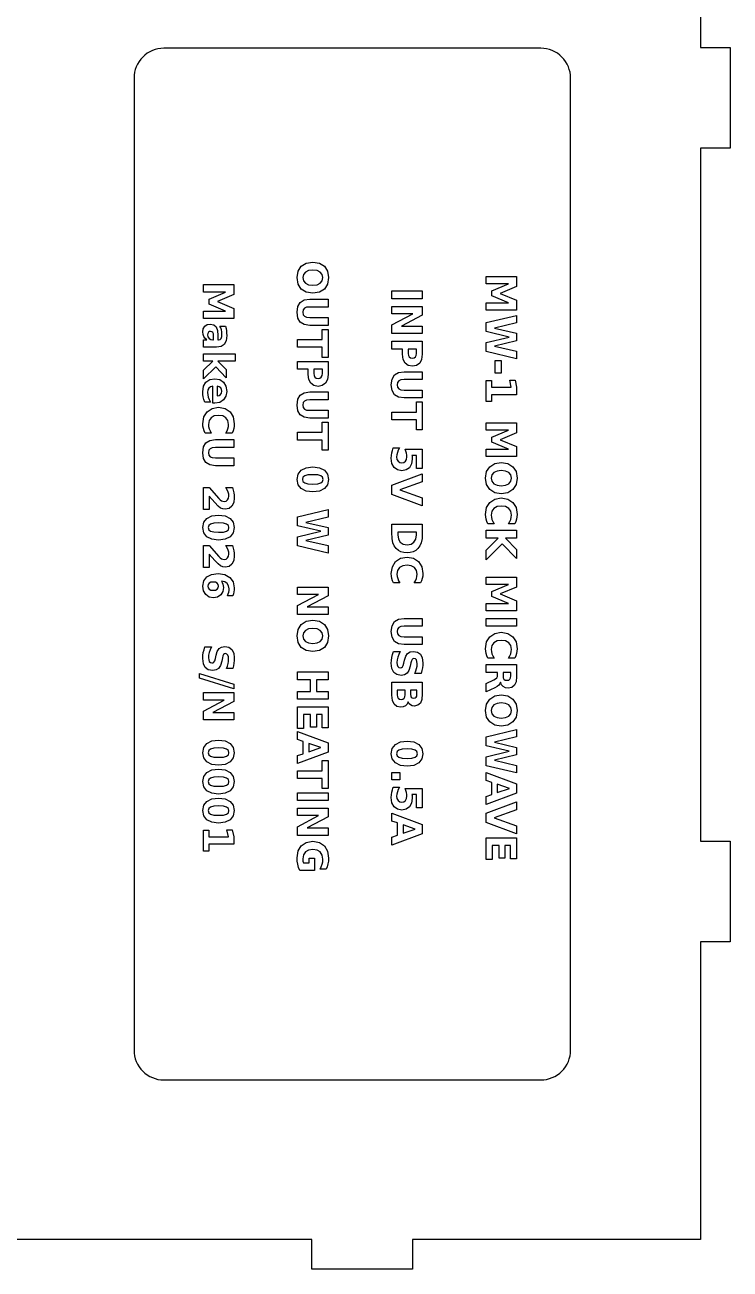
# Model space of a CAD drawing. Header units: millimetres. Extents: x 3 to 596, y 3 to 283.
# Drawn here: x 356 to 427.1, y 2.9 to 128.4 of the extents above; entities that cross this region are included whole.
import ezdxf

# ---------------------------------------------------------------- set-up
doc = ezdxf.new("R2010")
doc.units = ezdxf.units.MM
doc.layers.add('CUT', color=1, linetype='Continuous')
doc.layers.add('ENGRAVE', color=5, linetype='Continuous')

msp = doc.modelspace()

# ---------------------------------------------------------------- linework, layer by layer
at = {"layer": 'CUT'}
msp.add_lwpolyline([(424.075, 195.925), (424.075, 126.075), (427.075, 126.075), (427.075, 115.925), (424.075, 115.925), (424.075, 46.075), (427.075, 46.075), (427.075, 35.925), (424.075, 35.925), (424.075, 5.925), (395.075, 5.925), (395.075, 2.925), (384.925, 2.925), (384.925, 5.925), (325.075, 5.925)], dxfattribs=at)
at = {"layer": 'ENGRAVE'}
for points in [[(367, 123), (367, 25), (367.0144, 24.7059), (367.0576, 24.4147), (367.1292, 24.1291), (367.2284, 23.8519), (367.3542, 23.5858), (367.5056, 23.3333), (367.681, 23.0968), (367.8787, 22.8787), (368.0968, 22.681), (368.3333, 22.5056), (368.5858, 22.3542), (368.8519, 22.2284), (369.1291, 22.1292), (369.4147, 22.0576), (369.7059, 22.0144), (370, 22), (408, 22), (408.2941, 22.0144), (408.5853, 22.0576), (408.8709, 22.1292), (409.1481, 22.2284), (409.4142, 22.3542), (409.6667, 22.5056), (409.9032, 22.681), (410.1213, 22.8787), (410.319, 23.0968), (410.4944, 23.3333), (410.6458, 23.5858), (410.7716, 23.8519), (410.8708, 24.1291), (410.9424, 24.4147), (410.9856, 24.7059), (411, 25), (411, 123), (410.9856, 123.2941), (410.9424, 123.5853), (410.8708, 123.8709), (410.7716, 124.1481), (410.6458, 124.4142), (410.4944, 124.6667), (410.319, 124.9032), (410.1213, 125.1213), (409.9032, 125.319), (409.6667, 125.4944), (409.4142, 125.6458), (409.1481, 125.7716), (408.8709, 125.8708), (408.5853, 125.9424), (408.2941, 125.9856), (408, 126), (370, 126), (369.7059, 125.9856), (369.4147, 125.9424), (369.1291, 125.8708), (368.8519, 125.7716), (368.5858, 125.6458), (368.3333, 125.4944), (368.0968, 125.319), (367.8787, 125.1213), (367.681, 124.9032), (367.5056, 124.6667), (367.3542, 124.4142), (367.2284, 124.1481), (367.1292, 123.8709), (367.0576, 123.5853), (367.0144, 123.2941), (367, 123)], [(386.6052, 102.8809), (386.4995, 102.2227), (386.1826, 101.7246), (385.6799, 101.4106), (385.0158, 101.3059), (384.3534, 101.4106), (383.8509, 101.7246), (383.5339, 102.2227), (383.4283, 102.8809), (383.5339, 103.538), (383.8509, 104.0366), (384.3534, 104.3511), (385.0158, 104.4559), (385.6799, 104.3511), (386.1826, 104.0366), (386.4995, 103.538), (386.6052, 102.8809)], [(386.0329, 102.8809), (385.9663, 103.2013), (385.7665, 103.4407), (385.4456, 103.5898), (385.0158, 103.6395), (384.5877, 103.5898), (384.267, 103.4407), (384.0671, 103.2013), (384.0005, 102.8809), (384.0671, 102.559), (384.267, 102.3192), (384.5877, 102.17), (385.0158, 102.1203), (385.4456, 102.17), (385.7665, 102.3192), (385.9663, 102.559), (386.0329, 102.8809)], [(405.5501, 102.9967), (405.5501, 101.992), (403.9114, 101.2951), (405.5501, 100.5935), (405.5501, 99.5908), (402.488, 99.5908), (402.488, 100.337), (404.7278, 100.337), (403.0767, 101.0424), (403.0767, 101.5431), (404.7278, 102.2486), (402.488, 102.2486), (402.488, 102.9967), (405.5501, 102.9967)], [(377.0501, 102.1761), (377.0501, 101.1714), (375.4114, 100.4744), (377.0501, 99.7729), (377.0501, 98.7702), (373.988, 98.7702), (373.988, 99.5163), (376.2278, 99.5163), (374.5767, 100.2218), (374.5767, 100.7225), (376.2278, 101.428), (373.988, 101.428), (373.988, 102.1761), (377.0501, 102.1761)], [(386.5501, 100.7087), (386.5501, 99.9193), (384.7145, 99.9193), (384.3892, 99.8882), (384.1718, 99.7952), (384.0498, 99.632), (384.0091, 99.3903), (384.0498, 99.1472), (384.1718, 98.9834), (384.3892, 98.8904), (384.7145, 98.8594), (386.5501, 98.8594), (386.5501, 98.0699), (384.7145, 98.0699), (384.1472, 98.1515), (383.7459, 98.3961), (383.5077, 98.8074), (383.4283, 99.3903), (383.5077, 99.9719), (383.7459, 100.3832), (384.1472, 100.6273), (384.7145, 100.7087), (386.5501, 100.7087)], [(396.0501, 101.5474), (396.0501, 100.7579), (392.988, 100.7579), (392.988, 101.5474), (396.0501, 101.5474)], [(396.0501, 99.9849), (396.0501, 99.1035), (393.9501, 97.9899), (396.0501, 97.9899), (396.0501, 97.2411), (392.988, 97.2411), (392.988, 98.1231), (395.088, 99.2368), (392.988, 99.2368), (392.988, 99.9849), (396.0501, 99.9849)], [(375.2985, 95.8781), (373.988, 95.8781), (373.988, 96.6183), (374.3286, 96.6183), (374.1476, 96.7753), (374.0234, 96.951), (373.9521, 97.1555), (373.9283, 97.3999), (373.9803, 97.7233), (374.1363, 97.9794), (374.3758, 98.1462), (374.6771, 98.2018), (375.0273, 98.1324), (375.2697, 97.9243), (375.4114, 97.5669), (375.4587, 97.0514), (375.4587, 96.6183), (375.5158, 96.6183), (375.6669, 96.6528), (375.771, 96.7561), (375.8321, 96.9318), (375.8524, 97.1847), (375.8406, 97.4122), (375.8052, 97.6237), (375.7461, 97.8194), (375.6634, 98.001), (376.2232, 98.001), (376.2739, 97.7645), (376.3105, 97.5272), (376.3326, 97.2892), (376.34, 97.0514), (376.2788, 96.5164), (376.0952, 96.1543), (375.7737, 95.9471), (375.2985, 95.8781)], [(405.5501, 99.0776), (405.5501, 98.321), (403.3247, 97.792), (405.5501, 97.267), (405.5501, 96.5064), (403.3247, 95.9814), (405.5501, 95.4518), (405.5501, 94.7017), (402.488, 95.4236), (402.488, 96.3338), (404.8157, 96.8897), (402.488, 97.439), (402.488, 98.3498), (405.5501, 99.0776)], [(375.0216, 97.0002), (375.0021, 97.2016), (374.9435, 97.3461), (374.8474, 97.4327), (374.7138, 97.4616), (374.5896, 97.4383), (374.4953, 97.3684), (374.4362, 97.2565), (374.4165, 97.1085), (374.4536, 96.9181), (374.5648, 96.7601), (374.7325, 96.6538), (374.9376, 96.6183), (375.0216, 96.6183), (375.0216, 97.0002)], [(386.5501, 97.6637), (386.5501, 94.8418), (385.9529, 94.8418), (385.9529, 95.8571), (383.488, 95.8571), (383.488, 96.6465), (385.9529, 96.6465), (385.9529, 97.6637), (386.5501, 97.6637)], [(396.0501, 96.47), (396.0501, 95.1601), (395.9851, 94.6435), (395.7902, 94.263), (395.4758, 94.0283), (395.0512, 93.95), (394.6247, 94.0283), (394.3097, 94.263), (394.1153, 94.6435), (394.0505, 95.1601), (394.0505, 95.6805), (392.988, 95.6805), (392.988, 96.47), (396.0501, 96.47)], [(395.4778, 95.6805), (394.6227, 95.6805), (394.6227, 95.2441), (394.6506, 95.0405), (394.7343, 94.8891), (394.8693, 94.7951), (395.0512, 94.7638), (395.2325, 94.7951), (395.3669, 94.8891), (395.4501, 95.0405), (395.4778, 95.2441), (395.4778, 95.6805)], [(377.1793, 95.1949), (377.1793, 94.4612), (375.4423, 94.4612), (376.2849, 93.616), (376.2849, 92.7628), (375.2309, 93.885), (373.988, 92.6749), (373.988, 93.5648), (374.9455, 94.4612), (373.988, 94.4612), (373.988, 95.1949), (377.1793, 95.1949)], [(386.5501, 94.433), (386.5501, 93.1231), (386.4851, 92.6065), (386.2902, 92.226), (385.9758, 91.9913), (385.5512, 91.913), (385.1247, 91.9913), (384.8097, 92.226), (384.6153, 92.6065), (384.5505, 93.1231), (384.5505, 93.6435), (383.488, 93.6435), (383.488, 94.433), (386.5501, 94.433)], [(403.9954, 94.5311), (403.9954, 93.2435), (403.3989, 93.2435), (403.3989, 94.5311), (403.9954, 94.5311)], [(385.9778, 93.6435), (385.1227, 93.6435), (385.1227, 93.2071), (385.1506, 93.0035), (385.2343, 92.8521), (385.3693, 92.7581), (385.5512, 92.7267), (385.7325, 92.7581), (385.8669, 92.8521), (385.9501, 93.0035), (385.9778, 93.2071), (385.9778, 93.6435)], [(396.0501, 93.3915), (396.0501, 92.6021), (394.2145, 92.6021), (393.8892, 92.5711), (393.6718, 92.478), (393.5498, 92.3148), (393.5091, 92.0731), (393.5498, 91.83), (393.6718, 91.6662), (393.8892, 91.5732), (394.2145, 91.5422), (396.0501, 91.5422), (396.0501, 90.7527), (394.2145, 90.7527), (393.6472, 90.8343), (393.2459, 91.0789), (393.0077, 91.4902), (392.9283, 92.0731), (393.0077, 92.6547), (393.2459, 93.066), (393.6472, 93.3102), (394.2145, 93.3915), (396.0501, 93.3915)], [(375.1423, 90.2225), (374.9337, 90.2225), (374.9337, 91.9386), (374.7074, 91.8789), (374.5458, 91.7522), (374.4489, 91.5604), (374.4165, 91.3053), (374.4338, 91.0709), (374.4854, 90.8308), (374.5719, 90.5841), (374.6935, 90.3308), (374.1278, 90.3308), (374.0413, 90.5913), (373.9788, 90.8518), (373.9409, 91.1124), (373.9283, 91.3729), (374.0075, 91.9269), (374.2452, 92.3422), (374.626, 92.6011), (375.1345, 92.6874), (375.6362, 92.6026), (376.0178, 92.3481), (376.2594, 91.9448), (376.34, 91.4136), (376.2585, 90.9263), (376.0138, 90.5473), (375.6332, 90.3037), (375.1423, 90.2225)], [(375.3865, 90.9772), (375.5755, 91.0077), (375.7238, 91.0992), (375.8202, 91.24), (375.8524, 91.4182), (375.8224, 91.6115), (375.7323, 91.7647), (375.5858, 91.8728), (375.3865, 91.9307), (375.3865, 90.9772)], [(403.0333, 92.5236), (403.0333, 91.826), (405.0126, 91.826), (404.8649, 92.542), (405.4024, 92.542), (405.5501, 91.8306), (405.5501, 91.0799), (403.0333, 91.0799), (403.0333, 90.3823), (402.488, 90.3823), (402.488, 92.5236), (403.0333, 92.5236)], [(386.5501, 91.3545), (386.5501, 90.5651), (384.7145, 90.5651), (384.3892, 90.5341), (384.1718, 90.441), (384.0498, 90.2778), (384.0091, 90.0361), (384.0498, 89.793), (384.1718, 89.6293), (384.3892, 89.5362), (384.7145, 89.5052), (386.5501, 89.5052), (386.5501, 88.7158), (384.7145, 88.7158), (384.1472, 88.7973), (383.7459, 89.0419), (383.5077, 89.4532), (383.4283, 90.0361), (383.5077, 90.6177), (383.7459, 91.029), (384.1472, 91.2732), (384.7145, 91.3545), (386.5501, 91.3545)], [(396.0501, 90.3465), (396.0501, 87.5247), (395.4529, 87.5247), (395.4529, 88.5399), (392.988, 88.5399), (392.988, 89.3293), (395.4529, 89.3293), (395.4529, 90.3465), (396.0501, 90.3465)], [(374.156, 87.2051), (374.0571, 87.4274), (373.986, 87.6585), (373.9427, 87.8994), (373.9283, 88.1507), (374.0353, 88.8363), (374.3562, 89.3628), (374.86, 89.698), (375.5158, 89.8097), (376.1733, 89.698), (376.6773, 89.3628), (376.9982, 88.8363), (377.1052, 88.1507), (377.0908, 87.8994), (377.0474, 87.6585), (376.9764, 87.4274), (376.8775, 87.2051), (376.2442, 87.2051), (376.3738, 87.4233), (376.4634, 87.6382), (376.5155, 87.857), (376.5329, 88.0871), (376.4652, 88.4646), (376.2619, 88.7518), (375.9402, 88.933), (375.5158, 88.9933), (375.0926, 88.933), (374.7709, 88.7518), (374.5681, 88.4646), (374.5005, 88.0871), (374.5179, 87.857), (374.5701, 87.6382), (374.6602, 87.4233), (374.7899, 87.2051), (374.156, 87.2051)], [(386.5501, 88.3095), (386.5501, 85.4877), (385.9529, 85.4877), (385.9529, 86.5029), (383.488, 86.5029), (383.488, 87.2923), (385.9529, 87.2923), (385.9529, 88.3095), (386.5501, 88.3095)], [(405.5501, 88.2455), (405.5501, 87.2408), (403.9114, 86.5439), (405.5501, 85.8424), (405.5501, 84.8396), (402.488, 84.8396), (402.488, 85.5858), (404.7278, 85.5858), (403.0767, 86.2912), (403.0767, 86.792), (404.7278, 87.4974), (402.488, 87.4974), (402.488, 88.2455), (405.5501, 88.2455)], [(377.0501, 86.5508), (377.0501, 85.7613), (375.2145, 85.7613), (374.8892, 85.7303), (374.6718, 85.6373), (374.5498, 85.474), (374.5091, 85.2324), (374.5498, 84.9892), (374.6718, 84.8255), (374.8892, 84.7325), (375.2145, 84.7015), (377.0501, 84.7015), (377.0501, 83.912), (375.2145, 83.912), (374.6472, 83.9935), (374.2459, 84.2382), (374.0077, 84.6495), (373.9283, 85.2324), (374.0077, 85.814), (374.2459, 86.2253), (374.6472, 86.4694), (375.2145, 86.5508), (377.0501, 86.5508)], [(396.0501, 85.5946), (396.0501, 83.6318), (395.4693, 83.6318), (395.4693, 84.9646), (394.9955, 84.9646), (395.0175, 84.8744), (395.0335, 84.7835), (395.0439, 84.6905), (395.0473, 84.5938), (394.9773, 84.0961), (394.7671, 83.7223), (394.4319, 83.4886), (393.9868, 83.4106), (393.5443, 83.4954), (393.2092, 83.7499), (392.9985, 84.1551), (392.9283, 84.6923), (392.9409, 84.9515), (392.9788, 85.2081), (393.0423, 85.4626), (393.1317, 85.7154), (393.7532, 85.7154), (393.6274, 85.4717), (393.5373, 85.2409), (393.4836, 85.0227), (393.4658, 84.817), (393.5009, 84.5607), (393.6062, 84.3655), (393.7716, 84.2414), (393.9868, 84.2001), (394.2032, 84.2414), (394.3681, 84.3655), (394.4729, 84.5607), (394.5079, 84.817), (394.4967, 84.9932), (394.4633, 85.1805), (394.4073, 85.3802), (394.3274, 85.5946), (396.0501, 85.5946)], [(405.6052, 82.6674), (405.4995, 82.0092), (405.1826, 81.5111), (404.6799, 81.1971), (404.0158, 81.0924), (403.3534, 81.1971), (402.8509, 81.5111), (402.5339, 82.0092), (402.4283, 82.6674), (402.5339, 83.3245), (402.8509, 83.8231), (403.3534, 84.1376), (404.0158, 84.2424), (404.6799, 84.1376), (405.1826, 83.8231), (405.4995, 83.3245), (405.6052, 82.6674)], [(385.0158, 81.2811), (384.3419, 81.3631), (383.8417, 81.6092), (383.5316, 82.0061), (383.4283, 82.5404), (383.5316, 83.0763), (383.8417, 83.4736), (384.3419, 83.7197), (385.0158, 83.8017), (385.6914, 83.7197), (386.1918, 83.4736), (386.5018, 83.0763), (386.6052, 82.5404), (386.5018, 82.0061), (386.1918, 81.6092), (385.6914, 81.3631), (385.0158, 81.2811)], [(385.0223, 82.0706), (385.5115, 82.0975), (385.8308, 82.1782), (386.007, 82.3226), (386.0657, 82.5404), (386.007, 82.7581), (385.8308, 82.9033), (385.5115, 82.985), (385.0223, 83.0123), (384.5272, 82.985), (384.2033, 82.9033), (384.0251, 82.7581), (383.9658, 82.5404), (384.0251, 82.3239), (384.2033, 82.1795), (384.5272, 82.0978), (385.0223, 82.0706)], [(396.0501, 83.0969), (396.0501, 82.3029), (393.7899, 81.4911), (396.0501, 80.6806), (396.0501, 79.8872), (392.988, 81.0212), (392.988, 81.9629), (396.0501, 83.0969)], [(405.0329, 82.6674), (404.9663, 82.9878), (404.7665, 83.2272), (404.4456, 83.3763), (404.0158, 83.426), (403.5877, 83.3763), (403.267, 83.2272), (403.0671, 82.9878), (403.0005, 82.6674), (403.0671, 82.3455), (403.267, 82.1057), (403.5877, 81.9565), (404.0158, 81.9068), (404.4456, 81.9565), (404.7665, 82.1057), (404.9663, 82.3455), (405.0329, 82.6674)], [(374.5681, 80.8539), (374.5681, 79.5066), (373.988, 79.5066), (373.988, 81.7319), (374.5681, 81.7319), (375.5551, 80.6143), (375.6888, 80.4837), (375.8196, 80.3925), (375.9513, 80.3389), (376.088, 80.321), (376.2822, 80.3571), (376.4345, 80.4654), (376.5329, 80.6337), (376.5657, 80.8499), (376.5461, 81.0432), (376.487, 81.2542), (376.3889, 81.4811), (376.2521, 81.7234), (376.9247, 81.7234), (377.0022, 81.4584), (377.0586, 81.1964), (377.0935, 80.9385), (377.1052, 80.6859), (377.0446, 80.1973), (376.863, 79.8314), (376.5736, 79.6031), (376.1884, 79.5269), (375.9467, 79.5593), (375.7218, 79.6562), (375.469, 79.8567), (375.1423, 80.1996), (374.5681, 80.8539)], [(402.656, 78.0671), (402.5571, 78.2894), (402.486, 78.5206), (402.4427, 78.7614), (402.4283, 79.0128), (402.5353, 79.6984), (402.8562, 80.2249), (403.36, 80.56), (404.0158, 80.6718), (404.6733, 80.56), (405.1773, 80.2249), (405.4982, 79.6984), (405.6052, 79.0128), (405.5908, 78.7614), (405.5474, 78.5206), (405.4764, 78.2894), (405.3775, 78.0671), (404.7442, 78.0671), (404.8738, 78.2853), (404.9634, 78.5002), (405.0155, 78.7191), (405.0329, 78.9491), (404.9652, 79.3266), (404.7619, 79.6139), (404.4402, 79.795), (404.0158, 79.8554), (403.5926, 79.795), (403.2709, 79.6139), (403.0681, 79.3266), (403.0005, 78.9491), (403.0179, 78.7191), (403.0701, 78.5002), (403.1602, 78.2853), (403.2899, 78.0671), (402.656, 78.0671)], [(386.5501, 79.4928), (386.5501, 78.7362), (384.3247, 78.2072), (386.5501, 77.6822), (386.5501, 76.9216), (384.3247, 76.3966), (386.5501, 75.867), (386.5501, 75.1169), (383.488, 75.8388), (383.488, 76.749), (385.8157, 77.3049), (383.488, 77.8542), (383.488, 78.765), (386.5501, 79.4928)], [(375.5158, 76.4203), (374.8419, 76.5023), (374.3417, 76.7484), (374.0316, 77.1452), (373.9283, 77.6796), (374.0316, 78.2154), (374.3417, 78.6128), (374.8419, 78.8589), (375.5158, 78.9409), (376.1914, 78.8589), (376.6918, 78.6128), (377.0018, 78.2154), (377.1052, 77.6796), (377.0018, 77.1452), (376.6918, 76.7484), (376.1914, 76.5023), (375.5158, 76.4203)], [(375.5223, 77.2097), (376.0115, 77.2366), (376.3308, 77.3173), (376.507, 77.4617), (376.5657, 77.6796), (376.507, 77.8973), (376.3308, 78.0425), (376.0115, 78.1242), (375.5223, 78.1514), (375.0272, 78.1242), (374.7033, 78.0425), (374.5251, 77.8973), (374.4658, 77.6796), (374.5251, 77.463), (374.7033, 77.3187), (375.0272, 77.237), (375.5223, 77.2097)], [(396.0501, 78.0189), (396.0501, 77.1868), (396.0251, 76.5782), (395.9503, 76.1479), (395.8164, 75.8309), (395.613, 75.5625), (395.3897, 75.375), (395.1346, 75.2429), (394.8463, 75.1642), (394.5223, 75.1379), (394.194, 75.1642), (393.9035, 75.2429), (393.648, 75.375), (393.4251, 75.5625), (393.2215, 75.8332), (393.0871, 76.1532), (393.0128, 76.5838), (392.988, 77.1868), (392.988, 78.0189), (396.0501, 78.0189)], [(395.4529, 77.2294), (393.5845, 77.2294), (393.5845, 76.9466), (393.6446, 76.52), (393.8247, 76.2076), (394.1192, 76.0157), (394.5223, 75.9517), (394.9228, 76.0153), (395.2147, 76.2063), (395.3933, 76.5184), (395.4529, 76.9466), (395.4529, 77.2294)], [(405.5501, 77.4128), (405.5501, 76.6234), (404.4325, 76.6234), (405.5501, 75.4854), (405.5501, 74.5686), (404.0997, 76.0432), (402.488, 74.417), (402.488, 75.4054), (403.6942, 76.6234), (402.488, 76.6234), (402.488, 77.4128), (405.5501, 77.4128)], [(374.5681, 75.0093), (374.5681, 73.662), (373.988, 73.662), (373.988, 75.8874), (374.5681, 75.8874), (375.5551, 74.7698), (375.6888, 74.6392), (375.8196, 74.548), (375.9513, 74.4943), (376.088, 74.4764), (376.2822, 74.5125), (376.4345, 74.6208), (376.5329, 74.7891), (376.5657, 75.0054), (376.5461, 75.1986), (376.487, 75.4096), (376.3889, 75.6365), (376.2521, 75.8788), (376.9247, 75.8788), (377.0022, 75.6139), (377.0586, 75.3519), (377.0935, 75.094), (377.1052, 74.8413), (377.0446, 74.3527), (376.863, 73.9869), (376.5736, 73.7585), (376.1884, 73.6824), (375.9467, 73.7147), (375.7218, 73.8117), (375.469, 74.0121), (375.1423, 74.355), (374.5681, 75.0093)], [(393.156, 72.1041), (393.0571, 72.3264), (392.986, 72.5576), (392.9427, 72.7984), (392.9283, 73.0498), (393.0353, 73.7354), (393.3562, 74.2618), (393.86, 74.597), (394.5158, 74.7088), (395.1733, 74.597), (395.6773, 74.2618), (395.9982, 73.7354), (396.1052, 73.0498), (396.0908, 72.7984), (396.0474, 72.5576), (395.9764, 72.3264), (395.8775, 72.1041), (395.2442, 72.1041), (395.3738, 72.3223), (395.4634, 72.5372), (395.5155, 72.7561), (395.5329, 72.9861), (395.4652, 73.3636), (395.2619, 73.6509), (394.9402, 73.832), (394.5158, 73.8924), (394.0926, 73.832), (393.7709, 73.6509), (393.5681, 73.3636), (393.5005, 72.9861), (393.5179, 72.7561), (393.5701, 72.5372), (393.6602, 72.3223), (393.7899, 72.1041), (393.156, 72.1041)], [(376.97, 70.8014), (376.4037, 70.8014), (376.484, 70.9908), (376.5402, 71.1689), (376.5731, 71.3389), (376.5841, 71.5049), (376.5351, 71.8185), (376.3879, 72.0542), (376.1449, 72.2101), (375.8071, 72.2839), (375.8949, 72.1431), (375.9574, 71.9912), (375.9953, 71.8258), (376.0079, 71.646), (375.9392, 71.2221), (375.733, 70.8887), (375.416, 70.6726), (375.0137, 70.6006), (374.5704, 70.6812), (374.2249, 70.9228), (374.0024, 71.2994), (373.9283, 71.7858), (374.029, 72.3151), (374.3312, 72.7098), (374.819, 72.9549), (375.4751, 73.0366), (376.1525, 72.941), (376.6675, 72.654), (376.9928, 72.2006), (377.1012, 71.6053), (377.093, 71.3971), (377.0684, 71.1952), (377.0274, 70.9973), (376.97, 70.8014)], [(375.4993, 71.7773), (375.4657, 71.9587), (375.3648, 72.0883), (375.1971, 72.1661), (374.9619, 72.192), (374.7269, 72.1661), (374.5589, 72.0883), (374.4585, 71.9587), (374.4251, 71.7773), (374.4585, 71.5948), (374.5589, 71.4649), (374.7269, 71.3871), (374.9619, 71.3612), (375.1971, 71.3871), (375.3648, 71.4649), (375.4657, 71.5948), (375.4993, 71.7773)], [(386.5501, 71.6756), (386.5501, 70.7942), (384.4501, 69.6806), (386.5501, 69.6806), (386.5501, 68.9318), (383.488, 68.9318), (383.488, 69.8138), (385.588, 70.9274), (383.488, 70.9274), (383.488, 71.6756), (386.5501, 71.6756)], [(405.5501, 72.6964), (405.5501, 71.6916), (403.9114, 70.9947), (405.5501, 70.2932), (405.5501, 69.2904), (402.488, 69.2904), (402.488, 70.0366), (404.7278, 70.0366), (403.0767, 70.742), (403.0767, 71.2428), (404.7278, 71.9482), (402.488, 71.9482), (402.488, 72.6964), (405.5501, 72.6964)], [(386.6052, 66.7622), (386.4995, 66.104), (386.1826, 65.6059), (385.6799, 65.2919), (385.0158, 65.1872), (384.3534, 65.2919), (383.8509, 65.6059), (383.5339, 66.104), (383.4283, 66.7622), (383.5339, 67.4193), (383.8509, 67.9179), (384.3534, 68.2324), (385.0158, 68.3372), (385.6799, 68.2324), (386.1826, 67.9179), (386.4995, 67.4193), (386.6052, 66.7622)], [(396.0501, 68.5256), (396.0501, 67.7361), (394.2145, 67.7361), (393.8892, 67.7051), (393.6718, 67.6121), (393.5498, 67.4488), (393.5091, 67.2072), (393.5498, 66.964), (393.6718, 66.8003), (393.8892, 66.7073), (394.2145, 66.6762), (396.0501, 66.6762), (396.0501, 65.8868), (394.2145, 65.8868), (393.6472, 65.9683), (393.2459, 66.2129), (393.0077, 66.6242), (392.9283, 67.2072), (393.0077, 67.7888), (393.2459, 68.2001), (393.6472, 68.4442), (394.2145, 68.5256), (396.0501, 68.5256)], [(405.5501, 68.5167), (405.5501, 67.7272), (402.488, 67.7272), (402.488, 68.5167), (405.5501, 68.5167)], [(386.0329, 66.7622), (385.9663, 67.0826), (385.7665, 67.322), (385.4456, 67.4711), (385.0158, 67.5208), (384.5877, 67.4711), (384.267, 67.322), (384.0671, 67.0826), (384.0005, 66.7622), (384.0671, 66.4403), (384.267, 66.2005), (384.5877, 66.0513), (385.0158, 66.0016), (385.4456, 66.0513), (385.7665, 66.2005), (385.9663, 66.4403), (386.0329, 66.7622)], [(402.656, 64.526), (402.5571, 64.7484), (402.486, 64.9795), (402.4427, 65.2204), (402.4283, 65.4717), (402.5353, 66.1573), (402.8562, 66.6838), (403.36, 67.019), (404.0158, 67.1307), (404.6733, 67.019), (405.1773, 66.6838), (405.4982, 66.1573), (405.6052, 65.4717), (405.5908, 65.2204), (405.5474, 64.9795), (405.4764, 64.7484), (405.3775, 64.526), (404.7442, 64.526), (404.8738, 64.7442), (404.9634, 64.9592), (405.0155, 65.178), (405.0329, 65.408), (404.9652, 65.7856), (404.7619, 66.0728), (404.4402, 66.254), (404.0158, 66.3143), (403.5926, 66.254), (403.2709, 66.0728), (403.0681, 65.7856), (403.0005, 65.408), (403.0179, 65.178), (403.0701, 64.9592), (403.1602, 64.7442), (403.2899, 64.526), (402.656, 64.526)], [(376.9536, 63.4724), (376.3052, 63.4724), (376.4041, 63.7215), (376.4752, 63.9646), (376.5185, 64.1976), (376.5329, 64.4174), (376.5134, 64.6635), (376.4548, 64.8361), (376.3558, 64.9375), (376.2133, 64.9713), (376.1036, 64.9485), (376.0211, 64.8801), (375.9576, 64.7516), (375.9036, 64.5487), (375.836, 64.2127), (375.7064, 63.776), (375.5236, 63.4869), (375.2706, 63.3249), (374.9291, 63.271), (374.4877, 63.3461), (374.1757, 63.5715), (373.9901, 63.9513), (373.9283, 64.4896), (373.9422, 64.781), (373.9841, 65.0737), (374.0526, 65.367), (374.1481, 65.6604), (374.8142, 65.6604), (374.6777, 65.372), (374.5793, 65.0934), (374.5202, 64.8245), (374.5005, 64.5651), (374.522, 64.3369), (374.5865, 64.1694), (374.6915, 64.0665), (374.8333, 64.0322), (374.9601, 64.0555), (375.0544, 64.1254), (375.1284, 64.265), (375.1942, 64.4975), (375.2618, 64.8033), (375.3894, 65.201), (375.5755, 65.4753), (375.8281, 65.6343), (376.1556, 65.6873), (376.5602, 65.6135), (376.8591, 65.392), (377.0437, 65.032), (377.1052, 64.5428), (377.0957, 64.2867), (377.0671, 64.0237), (377.0197, 63.7527), (376.9536, 63.4724)], [(395.9536, 62.9848), (395.3052, 62.9848), (395.4041, 63.2339), (395.4752, 63.477), (395.5185, 63.71), (395.5329, 63.9298), (395.5134, 64.1759), (395.4548, 64.3485), (395.3558, 64.4499), (395.2133, 64.4837), (395.1036, 64.4609), (395.0211, 64.3925), (394.9576, 64.264), (394.9036, 64.0611), (394.836, 63.7251), (394.7064, 63.2884), (394.5236, 62.9993), (394.2706, 62.8374), (393.9291, 62.7834), (393.4877, 62.8585), (393.1757, 63.0839), (392.9901, 63.4637), (392.9283, 64.002), (392.9422, 64.2934), (392.9841, 64.5861), (393.0526, 64.8794), (393.1481, 65.1728), (393.8142, 65.1728), (393.6777, 64.8844), (393.5793, 64.6058), (393.5202, 64.3369), (393.5005, 64.0775), (393.522, 63.8493), (393.5865, 63.6818), (393.6915, 63.5789), (393.8333, 63.5446), (393.9601, 63.5679), (394.0544, 63.6378), (394.1284, 63.7774), (394.1942, 64.0099), (394.2618, 64.3157), (394.3894, 64.7134), (394.5755, 64.9877), (394.8281, 65.1467), (395.1556, 65.1997), (395.5602, 65.1259), (395.8591, 64.9044), (396.0437, 64.5444), (396.1052, 64.0552), (396.0957, 63.7991), (396.0671, 63.5361), (396.0197, 63.2651), (395.9536, 62.9848)], [(377.0501, 61.885), (377.0501, 61.4295), (373.5982, 62.5104), (373.5982, 62.9638), (377.0501, 61.885)], [(386.5501, 63.1279), (386.5501, 62.3384), (385.3832, 62.3384), (385.3832, 61.1736), (386.5501, 61.1736), (386.5501, 60.3841), (383.488, 60.3841), (383.488, 61.1736), (384.7861, 61.1736), (384.7861, 62.3384), (383.488, 62.3384), (383.488, 63.1279), (386.5501, 63.1279)], [(403.6469, 63.0823), (402.488, 63.0823), (402.488, 63.8718), (405.5501, 63.8718), (405.5501, 62.6662), (405.4992, 62.1421), (405.3466, 61.7796), (405.0848, 61.568), (404.7048, 61.4975), (404.4287, 61.5342), (404.2067, 61.6445), (404.0374, 61.828), (403.9193, 62.0861), (403.8591, 61.9325), (403.7519, 61.796), (403.5884, 61.6668), (403.3575, 61.5362), (402.488, 61.1076), (402.488, 61.9483), (403.2486, 62.3217), (403.4419, 62.4354), (403.5623, 62.5507), (403.6258, 62.6856), (403.6469, 62.8592), (403.6469, 63.0823)], [(404.1923, 62.7502), (404.2152, 62.5373), (404.2842, 62.3945), (404.4064, 62.3138), (404.588, 62.2869), (404.7675, 62.3138), (404.8872, 62.3945), (404.9552, 62.5373), (404.9778, 62.7502), (404.9778, 63.0823), (404.1923, 63.0823), (404.1923, 62.7502)], [(394.6267, 60.1033), (394.5213, 59.878), (394.3537, 59.7102), (394.1323, 59.6053), (393.8661, 59.5704), (393.4794, 59.6452), (393.2052, 59.8696), (393.0423, 60.247), (392.988, 60.7805), (392.988, 62.0904), (396.0501, 62.0904), (396.0501, 60.9052), (396.0018, 60.3553), (395.8571, 59.9812), (395.6063, 59.7666), (395.2396, 59.6951), (395.033, 59.7213), (394.8596, 59.8001), (394.723, 59.928), (394.6267, 60.1033)], [(377.0501, 61.0437), (377.0501, 60.1623), (374.9501, 59.0487), (377.0501, 59.0487), (377.0501, 58.2999), (373.988, 58.2999), (373.988, 59.1819), (376.088, 60.2955), (373.988, 60.2955), (373.988, 61.0437), (377.0501, 61.0437)], [(393.5255, 60.8376), (393.5506, 60.6294), (393.6259, 60.4799), (393.7519, 60.3899), (393.9291, 60.3598), (394.1035, 60.3895), (394.2277, 60.4786), (394.3025, 60.6278), (394.3274, 60.8376), (394.3274, 61.3009), (393.5255, 61.3009), (393.5255, 60.8376)], [(394.8642, 60.8645), (394.8847, 60.7003), (394.9463, 60.5817), (395.0478, 60.5093), (395.1884, 60.4852), (395.3277, 60.5093), (395.4293, 60.5817), (395.4918, 60.7003), (395.5126, 60.8645), (395.5126, 61.3009), (394.8642, 61.3009), (394.8642, 60.8645)], [(405.6052, 59.2393), (405.4995, 58.5811), (405.1826, 58.083), (404.6799, 57.769), (404.0158, 57.6643), (403.3534, 57.769), (402.8509, 58.083), (402.5339, 58.5811), (402.4283, 59.2393), (402.5339, 59.8964), (402.8509, 60.395), (403.3534, 60.7095), (404.0158, 60.8143), (404.6799, 60.7095), (405.1826, 60.395), (405.4995, 59.8964), (405.6052, 59.2393)], [(386.5501, 59.613), (386.5501, 57.4828), (385.9529, 57.4828), (385.9529, 58.8236), (385.3832, 58.8236), (385.3832, 57.5623), (384.7861, 57.5623), (384.7861, 58.8236), (384.0845, 58.8236), (384.0845, 57.4376), (383.488, 57.4376), (383.488, 59.613), (386.5501, 59.613)], [(405.0329, 59.2393), (404.9663, 59.5597), (404.7665, 59.7991), (404.4456, 59.9482), (404.0158, 59.9979), (403.5877, 59.9482), (403.267, 59.7991), (403.0671, 59.5597), (403.0005, 59.2393), (403.0671, 58.9174), (403.267, 58.6775), (403.5877, 58.5284), (404.0158, 58.4787), (404.4456, 58.5284), (404.7665, 58.6775), (404.9663, 58.9174), (405.0329, 59.2393)], [(384.0458, 54.8861), (384.0458, 56.1205), (383.488, 56.3154), (383.488, 57.1094), (386.5501, 55.9754), (386.5501, 55.0337), (383.488, 53.8997), (383.488, 54.6931), (384.0458, 54.8861)], [(405.5501, 57.3276), (405.5501, 56.571), (403.3247, 56.042), (405.5501, 55.517), (405.5501, 54.7565), (403.3247, 54.2315), (405.5501, 53.7019), (405.5501, 52.9518), (402.488, 53.6736), (402.488, 54.5839), (404.8157, 55.1397), (402.488, 55.689), (402.488, 56.5999), (405.5501, 57.3276)], [(375.5158, 53.7311), (374.8419, 53.8131), (374.3417, 54.0592), (374.0316, 54.4561), (373.9283, 54.9904), (374.0316, 55.5262), (374.3417, 55.9236), (374.8419, 56.1697), (375.5158, 56.2517), (376.1914, 56.1697), (376.6918, 55.9236), (377.0018, 55.5262), (377.1052, 54.9904), (377.0018, 54.4561), (376.6918, 54.0592), (376.1914, 53.8131), (375.5158, 53.7311)], [(375.5223, 54.5205), (376.0115, 54.5474), (376.3308, 54.6282), (376.507, 54.7725), (376.5657, 54.9904), (376.507, 55.2081), (376.3308, 55.3533), (376.0115, 55.435), (375.5223, 55.4622), (375.0272, 55.435), (374.7033, 55.3533), (374.5251, 55.2081), (374.4658, 54.9904), (374.5251, 54.7738), (374.7033, 54.6295), (375.0272, 54.5478), (375.5223, 54.5205)], [(384.6141, 55.9236), (384.6141, 55.0849), (385.8321, 55.5036), (384.6141, 55.9236)], [(394.5158, 53.6293), (393.8419, 53.7114), (393.3417, 53.9575), (393.0316, 54.3543), (392.9283, 54.8887), (393.0316, 55.4245), (393.3417, 55.8219), (393.8419, 56.068), (394.5158, 56.15), (395.1914, 56.068), (395.6918, 55.8219), (396.0018, 55.4245), (396.1052, 54.8887), (396.0018, 54.3543), (395.6918, 53.9575), (395.1914, 53.7114), (394.5158, 53.6293)], [(394.5223, 54.4188), (395.0115, 54.4457), (395.3308, 54.5264), (395.507, 54.6708), (395.5657, 54.8887), (395.507, 55.1064), (395.3308, 55.2516), (395.0115, 55.3333), (394.5223, 55.3605), (394.0272, 55.3333), (393.7033, 55.2516), (393.5251, 55.1064), (393.4658, 54.8887), (393.5251, 54.6721), (393.7033, 54.5277), (394.0272, 54.446), (394.5223, 54.4188)], [(386.5501, 54.1852), (386.5501, 51.3633), (385.9529, 51.3633), (385.9529, 52.3785), (383.488, 52.3785), (383.488, 53.168), (385.9529, 53.168), (385.9529, 54.1852), (386.5501, 54.1852)], [(375.5158, 50.8088), (374.8419, 50.8908), (374.3417, 51.1369), (374.0316, 51.5338), (373.9283, 52.0681), (374.0316, 52.604), (374.3417, 53.0013), (374.8419, 53.2474), (375.5158, 53.3294), (376.1914, 53.2474), (376.6918, 53.0013), (377.0018, 52.604), (377.1052, 52.0681), (377.0018, 51.5338), (376.6918, 51.1369), (376.1914, 50.8908), (375.5158, 50.8088)], [(393.7814, 53), (393.7814, 52.2617), (392.988, 52.2617), (392.988, 53), (393.7814, 53)], [(403.0458, 50.7651), (403.0458, 51.9995), (402.488, 52.1945), (402.488, 52.9885), (405.5501, 51.8545), (405.5501, 50.9128), (402.488, 49.7788), (402.488, 50.5722), (403.0458, 50.7651)], [(375.5223, 51.5983), (376.0115, 51.6252), (376.3308, 51.7059), (376.507, 51.8503), (376.5657, 52.0681), (376.507, 52.2858), (376.3308, 52.431), (376.0115, 52.5127), (375.5223, 52.54), (375.0272, 52.5127), (374.7033, 52.431), (374.5251, 52.2858), (374.4658, 52.0681), (374.5251, 51.8516), (374.7033, 51.7072), (375.0272, 51.6255), (375.5223, 51.5983)], [(396.0501, 51.3882), (396.0501, 49.4254), (395.4693, 49.4254), (395.4693, 50.7583), (394.9955, 50.7583), (395.0175, 50.668), (395.0335, 50.5771), (395.0439, 50.4841), (395.0473, 50.3875), (394.9773, 49.8897), (394.7671, 49.516), (394.4319, 49.2822), (393.9868, 49.2043), (393.5443, 49.2891), (393.2092, 49.5435), (392.9985, 49.9488), (392.9283, 50.4859), (392.9409, 50.7451), (392.9788, 51.0017), (393.0423, 51.2562), (393.1317, 51.509), (393.7532, 51.509), (393.6274, 51.2654), (393.5373, 51.0345), (393.4836, 50.8163), (393.4658, 50.6106), (393.5009, 50.3543), (393.6062, 50.1591), (393.7716, 50.0351), (393.9868, 49.9937), (394.2032, 50.0351), (394.3681, 50.1591), (394.4729, 50.3543), (394.5079, 50.6106), (394.4967, 50.7868), (394.4633, 50.9742), (394.4073, 51.1738), (394.3274, 51.3882), (396.0501, 51.3882)], [(403.6141, 51.8027), (403.6141, 50.964), (404.8321, 51.3827), (403.6141, 51.8027)], [(375.5158, 47.8865), (374.8419, 47.9685), (374.3417, 48.2146), (374.0316, 48.6115), (373.9283, 49.1458), (374.0316, 49.6817), (374.3417, 50.079), (374.8419, 50.3251), (375.5158, 50.4072), (376.1914, 50.3251), (376.6918, 50.079), (377.0018, 49.6817), (377.1052, 49.1458), (377.0018, 48.6115), (376.6918, 48.2146), (376.1914, 47.9685), (375.5158, 47.8865)], [(386.5501, 50.9545), (386.5501, 50.165), (383.488, 50.165), (383.488, 50.9545), (386.5501, 50.9545)], [(375.5223, 48.676), (376.0115, 48.7029), (376.3308, 48.7836), (376.507, 48.928), (376.5657, 49.1458), (376.507, 49.3636), (376.3308, 49.5087), (376.0115, 49.5905), (375.5223, 49.6177), (375.0272, 49.5905), (374.7033, 49.5087), (374.5251, 49.3636), (374.4658, 49.1458), (374.5251, 48.9293), (374.7033, 48.7849), (375.0272, 48.7032), (375.5223, 48.676)], [(386.5501, 49.3919), (386.5501, 48.5106), (384.4501, 47.3969), (386.5501, 47.3969), (386.5501, 46.6482), (383.488, 46.6482), (383.488, 47.5302), (385.588, 48.6438), (383.488, 48.6438), (383.488, 49.3919), (386.5501, 49.3919)], [(405.5501, 50.0229), (405.5501, 49.2289), (403.2899, 48.4171), (405.5501, 47.6066), (405.5501, 46.8132), (402.488, 47.9472), (402.488, 48.8889), (405.5501, 50.0229)], [(393.5458, 46.6672), (393.5458, 47.9016), (392.988, 48.0965), (392.988, 48.8906), (396.0501, 47.7566), (396.0501, 46.8148), (392.988, 45.6808), (392.988, 46.4742), (393.5458, 46.6672)], [(394.1141, 47.7047), (394.1141, 46.866), (395.3321, 47.2847), (394.1141, 47.7047)], [(374.5333, 47.1935), (374.5333, 46.4959), (376.5126, 46.4959), (376.3649, 47.2119), (376.9024, 47.2119), (377.0501, 46.5005), (377.0501, 45.7498), (374.5333, 45.7498), (374.5333, 45.0522), (373.988, 45.0522), (373.988, 47.1935), (374.5333, 47.1935)], [(383.7157, 43.1254), (383.5899, 43.4263), (383.4998, 43.7383), (383.4462, 44.0612), (383.4283, 44.3946), (383.5353, 45.0802), (383.8562, 45.6067), (384.36, 45.9419), (385.0158, 46.0536), (385.6771, 45.9399), (386.1806, 45.5988), (386.499, 45.0592), (386.6052, 44.3513), (386.5908, 44.0525), (386.5474, 43.7666), (386.4764, 43.4944), (386.3775, 43.2383), (385.7442, 43.2383), (385.8708, 43.4936), (385.9608, 43.7475), (386.0149, 44.0012), (386.0329, 44.2555), (385.967, 44.6727), (385.7691, 44.9819), (385.4492, 45.1734), (385.0158, 45.2372), (384.5852, 45.1757), (384.265, 44.9911), (384.0666, 44.6934), (384.0005, 44.2922), (384.0043, 44.1733), (384.0156, 44.0632), (384.0356, 43.9629), (384.0642, 43.8735), (384.6587, 43.8735), (384.6587, 44.3559), (385.1883, 44.3559), (385.1883, 43.1254), (383.7157, 43.1254)], [(405.5501, 46.407), (405.5501, 44.2768), (404.9529, 44.2768), (404.9529, 45.6175), (404.3832, 45.6175), (404.3832, 44.3562), (403.7861, 44.3562), (403.7861, 45.6175), (403.0845, 45.6175), (403.0845, 44.2315), (402.488, 44.2315), (402.488, 46.407), (405.5501, 46.407)]]:
    msp.add_lwpolyline(points, close=True, dxfattribs=at)

doc.saveas('drawing.dxf')
